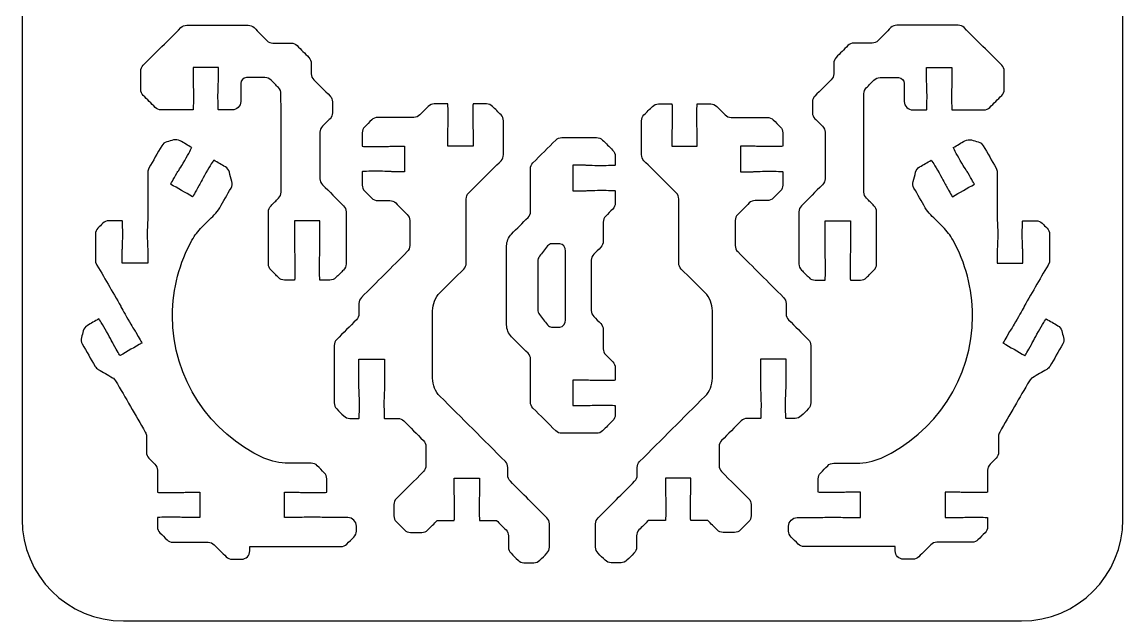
# Model space of a CAD drawing. Extents: x 0 to 400, y 230 to 450.
# Drawn here: x 270 to 400, y 230 to 300.8 of the extents above; entities that cross this region are included whole.
import ezdxf

# ---------------------------------------------------------------- set-up
doc = ezdxf.new("R2010")
doc.units = 0
doc.header["$MEASUREMENT"] = 0
doc.layers.add('DEFAULT', color=18, linetype='CONTINUOUS')

msp = doc.modelspace()

# ---------------------------------------------------------------- linework, layer by layer
at = {"layer": 'DEFAULT', "color": 1}
for points, knots in [([(388, 230), (352.67, 230), (317.33, 230), (282, 230), (275.37, 230), (270, 235.37), (270, 242), (270, 307.33), (270, 372.67), (270, 438), (270, 444.63), (275.37, 450), (282, 450), (317.33, 450), (352.67, 450), (388, 450), (394.63, 450), (400, 444.63), (400, 438), (400, 372.67), (400, 307.33), (400, 242), (400, 235.37), (394.63, 230), (388, 230)], [0, 0, 0, 0, 300.472, 300.472, 300.472, 301.472, 301.472, 301.472, 857.062, 857.062, 857.062, 858.062, 858.062, 858.062, 1158.534, 1158.534, 1158.534, 1159.534, 1159.534, 1159.534, 1715.124, 1715.124, 1715.124, 1716.124, 1716.124, 1716.124, 1716.124]), ([(295.82, 291.4), (295.82, 292.11), (295.82, 292.81), (295.82, 293.52), (295.82, 293.9), (296.14, 294.22), (296.52, 294.22), (297.25, 294.22), (297.97, 294.22), (298.69, 294.22), (298.96, 294.22), (299.21, 294.11), (299.4, 293.93), (299.7, 293.63), (299.99, 293.33), (300.29, 293.03), (300.48, 292.84), (300.58, 292.58), (300.58, 292.32), (300.58, 288.44), (300.59, 284.55), (300.59, 280.67), (300.59, 280.41), (300.48, 280.15), (300.29, 279.96), (299.99, 279.67), (299.7, 279.37), (299.4, 279.07), (299.21, 278.87), (299.1, 278.62), (299.1, 278.36), (299.1, 276.3), (299.1, 274.24), (299.1, 272.19), (299.1, 271.92), (299.21, 271.67), (299.4, 271.48), (299.7, 271.18), (299.99, 270.88), (300.29, 270.58), (300.48, 270.39), (300.73, 270.29), (301, 270.29), (301.39, 270.29), (301.79, 270.29), (302.18, 270.29), (302.21, 270.29), (302.23, 271.07), (302.23, 272.04), (302.23, 273.01), (302.18, 273.58), (302.18, 273.79), (302.18, 274.96), (302.18, 276.12), (302.18, 277.29), (303.18, 277.29), (304.18, 277.29), (305.18, 277.29), (305.18, 276.12), (305.18, 274.96), (305.18, 273.79), (305.18, 273.58), (305.13, 273.01), (305.13, 272.04), (305.13, 271.07), (305.15, 270.29), (305.18, 270.29), (305.58, 270.29), (305.97, 270.29), (306.36, 270.29), (306.63, 270.29), (306.88, 270.39), (307.07, 270.58), (307.37, 270.88), (307.67, 271.18), (307.97, 271.48), (308.15, 271.67), (308.26, 271.92), (308.26, 272.19), (308.26, 274.25), (308.26, 276.3), (308.26, 278.36), (308.26, 278.62), (308.15, 278.88), (307.97, 279.07), (307.14, 279.9), (306.3, 280.73), (305.47, 281.56), (305.29, 281.75), (305.18, 282), (305.18, 282.27), (305.18, 284.1), (305.18, 285.93), (305.18, 287.76), (305.18, 288.02), (305.29, 288.28), (305.47, 288.47), (305.77, 288.77), (306.07, 289.06), (306.37, 289.36), (306.56, 289.55), (306.66, 289.8), (306.66, 290.07), (306.66, 290.5), (306.66, 290.92), (306.66, 291.34), (306.66, 291.6), (306.56, 291.85), (306.37, 292.04), (305.73, 292.68), (305.09, 293.32), (304.45, 293.96), (304.27, 294.14), (304.16, 294.4), (304.16, 294.67), (304.16, 295.08), (304.16, 295.49), (304.16, 295.9), (304.16, 296.16), (304.05, 296.42), (303.87, 296.6), (303.41, 297.07), (302.94, 297.53), (302.48, 298), (302.29, 298.18), (302.04, 298.29), (301.77, 298.29), (301.06, 298.29), (300.35, 298.29), (299.63, 298.29), (299.37, 298.29), (299.12, 298.39), (298.93, 298.58), (298.42, 299.09), (297.91, 299.61), (297.4, 300.12), (297.21, 300.31), (296.96, 300.41), (296.69, 300.41), (294.28, 300.41), (291.86, 300.41), (289.45, 300.41), (289.18, 300.41), (288.93, 300.3), (288.74, 300.12), (287.27, 298.64), (285.79, 297.17), (284.31, 295.69), (284.13, 295.5), (284.03, 295.25), (284.03, 294.99), (284.03, 294.27), (284.03, 293.54), (284.03, 292.81), (284.03, 292.55), (284.13, 292.29), (284.32, 292.1), (284.79, 291.64), (285.26, 291.17), (285.73, 290.7), (285.92, 290.51), (286.17, 290.4), (286.44, 290.4), (287.69, 290.4), (288.94, 290.4), (290.19, 290.4), (290.22, 290.4), (290.24, 291.19), (290.24, 292.15), (290.24, 293.12), (290.19, 293.69), (290.19, 293.9), (290.19, 294.4), (290.19, 294.9), (290.19, 295.4), (291.19, 295.4), (292.19, 295.4), (293.19, 295.4), (293.19, 294.9), (293.19, 294.4), (293.19, 293.9), (293.19, 293.69), (293.14, 293.12), (293.14, 292.15), (293.14, 291.19), (293.16, 290.4), (293.19, 290.4), (293.73, 290.4), (294.28, 290.4), (294.82, 290.4), (295.37, 290.4), (295.82, 290.85), (295.82, 291.4)], [1, 1, 1, 1, 6.991, 6.991, 6.991, 7.991, 7.991, 7.991, 14.144, 14.144, 14.144, 15.144, 15.144, 15.144, 18.729038, 18.729038, 18.729038, 19.729038, 19.729038, 19.729038, 52.74804, 52.74804, 52.74804, 53.74804, 53.74804, 53.74804, 57.340142, 57.340142, 57.340142, 58.340142, 58.340142, 58.340142, 75.820142, 75.820142, 75.820142, 76.820142, 76.820142, 76.820142, 80.426415, 80.426415, 80.426415, 81.426415, 81.426415, 81.426415, 84.776415, 84.776415, 84.776415, 85.776415, 85.776415, 85.776415, 86.776415, 86.776415, 86.776415, 96.696415, 96.696415, 96.696415, 105.206415, 105.206415, 105.206415, 115.126415, 115.126415, 115.126415, 116.126415, 116.126415, 116.126415, 117.126415, 117.126415, 117.126415, 120.476415, 120.476415, 120.476415, 121.476415, 121.476415, 121.476415, 125.082687, 125.082687, 125.082687, 126.082687, 126.082687, 126.082687, 143.572687, 143.572687, 143.572687, 144.572687, 144.572687, 144.572687, 154.564108, 154.564108, 154.564108, 155.564108, 155.564108, 155.564108, 171.128108, 171.128108, 171.128108, 172.128108, 172.128108, 172.128108, 175.713147, 175.713147, 175.713147, 176.713147, 176.713147, 176.713147, 180.303147, 180.303147, 180.303147, 181.303147, 181.303147, 181.303147, 188.995761, 188.995761, 188.995761, 189.995761, 189.995761, 189.995761, 193.485761, 193.485761, 193.485761, 194.485761, 194.485761, 194.485761, 200.057781, 200.057781, 200.057781, 201.057781, 201.057781, 201.057781, 207.107781, 207.107781, 207.107781, 208.107781, 208.107781, 208.107781, 214.259626, 214.259626, 214.259626, 215.259626, 215.259626, 215.259626, 235.784626, 235.784626, 235.784626, 236.784626, 236.784626, 236.784626, 254.540785, 254.540785, 254.540785, 255.540785, 255.540785, 255.540785, 261.710785, 261.710785, 261.710785, 262.710785, 262.710785, 262.710785, 268.360573, 268.360573, 268.360573, 269.360573, 269.360573, 269.360573, 279.990573, 279.990573, 279.990573, 280.990573, 280.990573, 280.990573, 281.990573, 281.990573, 281.990573, 286.240573, 286.240573, 286.240573, 294.750573, 294.750573, 294.750573, 299.000573, 299.000573, 299.000573, 300.000573, 300.000573, 300.000573, 301.000573, 301.000573, 301.000573, 305.625573, 305.625573, 305.625573, 306.625573, 306.625573, 306.625573, 306.625573]), ([(374.18, 291.4), (374.18, 292.11), (374.18, 292.81), (374.18, 293.52), (374.18, 293.9), (373.86, 294.22), (373.48, 294.22), (372.75, 294.22), (372.03, 294.22), (371.31, 294.22), (371.04, 294.22), (370.79, 294.11), (370.6, 293.93), (370.3, 293.63), (370.01, 293.33), (369.71, 293.03), (369.52, 292.84), (369.42, 292.58), (369.42, 292.32), (369.42, 288.44), (369.41, 284.55), (369.41, 280.67), (369.41, 280.41), (369.52, 280.15), (369.71, 279.96), (370.01, 279.67), (370.3, 279.37), (370.6, 279.07), (370.79, 278.87), (370.9, 278.62), (370.9, 278.36), (370.9, 276.3), (370.9, 274.24), (370.9, 272.19), (370.9, 271.92), (370.79, 271.67), (370.6, 271.48), (370.3, 271.18), (370.01, 270.88), (369.71, 270.58), (369.52, 270.39), (369.27, 270.29), (369, 270.29), (368.61, 270.29), (368.21, 270.29), (367.82, 270.29), (367.79, 270.29), (367.77, 271.07), (367.77, 272.04), (367.77, 273.01), (367.82, 273.58), (367.82, 273.79), (367.82, 274.96), (367.82, 276.12), (367.82, 277.29), (366.82, 277.29), (365.82, 277.29), (364.82, 277.29), (364.82, 276.12), (364.82, 274.96), (364.82, 273.79), (364.82, 273.58), (364.87, 273.01), (364.87, 272.04), (364.87, 271.07), (364.85, 270.29), (364.82, 270.29), (364.42, 270.29), (364.03, 270.29), (363.64, 270.29), (363.37, 270.29), (363.12, 270.39), (362.93, 270.58), (362.63, 270.88), (362.33, 271.18), (362.03, 271.48), (361.85, 271.67), (361.74, 271.92), (361.74, 272.19), (361.74, 274.25), (361.74, 276.3), (361.74, 278.36), (361.74, 278.62), (361.85, 278.88), (362.03, 279.07), (362.86, 279.9), (363.7, 280.73), (364.53, 281.56), (364.71, 281.75), (364.82, 282), (364.82, 282.27), (364.82, 284.1), (364.82, 285.93), (364.82, 287.76), (364.82, 288.02), (364.71, 288.28), (364.53, 288.47), (364.23, 288.77), (363.93, 289.06), (363.63, 289.36), (363.44, 289.55), (363.34, 289.8), (363.34, 290.07), (363.34, 290.5), (363.34, 290.92), (363.34, 291.34), (363.34, 291.6), (363.44, 291.85), (363.63, 292.04), (364.27, 292.68), (364.91, 293.32), (365.55, 293.96), (365.73, 294.14), (365.84, 294.4), (365.84, 294.67), (365.84, 295.08), (365.84, 295.49), (365.84, 295.9), (365.84, 296.16), (365.95, 296.42), (366.13, 296.6), (366.59, 297.07), (367.06, 297.53), (367.52, 298), (367.71, 298.18), (367.96, 298.29), (368.23, 298.29), (368.94, 298.29), (369.65, 298.29), (370.37, 298.29), (370.63, 298.29), (370.88, 298.39), (371.07, 298.58), (371.58, 299.09), (372.09, 299.61), (372.6, 300.12), (372.79, 300.31), (373.04, 300.41), (373.31, 300.41), (375.72, 300.41), (378.14, 300.41), (380.55, 300.41), (380.82, 300.41), (381.07, 300.3), (381.26, 300.12), (382.73, 298.64), (384.21, 297.17), (385.69, 295.69), (385.87, 295.5), (385.97, 295.25), (385.97, 294.99), (385.97, 294.27), (385.97, 293.54), (385.97, 292.81), (385.97, 292.55), (385.87, 292.29), (385.68, 292.1), (385.21, 291.64), (384.74, 291.17), (384.27, 290.7), (384.08, 290.51), (383.83, 290.4), (383.56, 290.4), (382.31, 290.4), (381.06, 290.4), (379.81, 290.4), (379.78, 290.4), (379.76, 291.19), (379.76, 292.15), (379.76, 293.12), (379.81, 293.69), (379.81, 293.9), (379.81, 294.4), (379.81, 294.9), (379.81, 295.4), (378.81, 295.4), (377.81, 295.4), (376.81, 295.4), (376.81, 294.9), (376.81, 294.4), (376.81, 293.9), (376.81, 293.69), (376.86, 293.12), (376.86, 292.15), (376.86, 291.19), (376.84, 290.4), (376.81, 290.4), (376.27, 290.4), (375.72, 290.4), (375.18, 290.4), (374.63, 290.4), (374.18, 290.85), (374.18, 291.4)], [1, 1, 1, 1, 6.991, 6.991, 6.991, 7.991, 7.991, 7.991, 14.144, 14.144, 14.144, 15.144, 15.144, 15.144, 18.729038, 18.729038, 18.729038, 19.729038, 19.729038, 19.729038, 52.74804, 52.74804, 52.74804, 53.74804, 53.74804, 53.74804, 57.340142, 57.340142, 57.340142, 58.340142, 58.340142, 58.340142, 75.820142, 75.820142, 75.820142, 76.820142, 76.820142, 76.820142, 80.426415, 80.426415, 80.426415, 81.426415, 81.426415, 81.426415, 84.776415, 84.776415, 84.776415, 85.776415, 85.776415, 85.776415, 86.776415, 86.776415, 86.776415, 96.696415, 96.696415, 96.696415, 105.206415, 105.206415, 105.206415, 115.126415, 115.126415, 115.126415, 116.126415, 116.126415, 116.126415, 117.126415, 117.126415, 117.126415, 120.476415, 120.476415, 120.476415, 121.476415, 121.476415, 121.476415, 125.082687, 125.082687, 125.082687, 126.082687, 126.082687, 126.082687, 143.572687, 143.572687, 143.572687, 144.572687, 144.572687, 144.572687, 154.564108, 154.564108, 154.564108, 155.564108, 155.564108, 155.564108, 171.128108, 171.128108, 171.128108, 172.128108, 172.128108, 172.128108, 175.713147, 175.713147, 175.713147, 176.713147, 176.713147, 176.713147, 180.303147, 180.303147, 180.303147, 181.303147, 181.303147, 181.303147, 188.995761, 188.995761, 188.995761, 189.995761, 189.995761, 189.995761, 193.485761, 193.485761, 193.485761, 194.485761, 194.485761, 194.485761, 200.057781, 200.057781, 200.057781, 201.057781, 201.057781, 201.057781, 207.107781, 207.107781, 207.107781, 208.107781, 208.107781, 208.107781, 214.259626, 214.259626, 214.259626, 215.259626, 215.259626, 215.259626, 235.784626, 235.784626, 235.784626, 236.784626, 236.784626, 236.784626, 254.540785, 254.540785, 254.540785, 255.540785, 255.540785, 255.540785, 261.710785, 261.710785, 261.710785, 262.710785, 262.710785, 262.710785, 268.360573, 268.360573, 268.360573, 269.360573, 269.360573, 269.360573, 279.990573, 279.990573, 279.990573, 280.990573, 280.990573, 280.990573, 281.990573, 281.990573, 281.990573, 286.240573, 286.240573, 286.240573, 294.750573, 294.750573, 294.750573, 299.000573, 299.000573, 299.000573, 300.000573, 300.000573, 300.000573, 301.000573, 301.000573, 301.000573, 305.625573, 305.625573, 305.625573, 306.625573, 306.625573, 306.625573, 306.625573]), ([(332.27, 241.48), (332.27, 240.56), (332.27, 239.63), (332.27, 238.71), (332.27, 238.45), (332.17, 238.19), (331.98, 238), (331.7, 237.73), (331.43, 237.45), (331.15, 237.18), (330.96, 236.99), (330.71, 236.88), (330.44, 236.88), (330.05, 236.88), (329.66, 236.88), (329.27, 236.88), (329.01, 236.88), (328.75, 236.99), (328.57, 237.18), (328.29, 237.45), (328.01, 237.73), (327.74, 238), (327.55, 238.19), (327.44, 238.45), (327.44, 238.71), (327.44, 239.16), (327.44, 239.61), (327.44, 240.05), (327.44, 240.32), (327.34, 240.57), (327.15, 240.76), (326.78, 241.13), (326.41, 241.51), (326.03, 241.88), (325.37, 241.88), (324.7, 241.88), (324.03, 241.88), (324, 241.88), (323.98, 242.67), (323.98, 243.63), (323.98, 244.6), (324.03, 245.17), (324.03, 245.38), (324.03, 245.88), (324.03, 246.38), (324.03, 246.88), (323.03, 246.88), (322.03, 246.88), (321.03, 246.88), (321.03, 246.38), (321.03, 245.88), (321.03, 245.38), (321.03, 245.17), (321.08, 244.6), (321.08, 243.63), (321.08, 242.67), (321.06, 241.88), (321.03, 241.88), (320.36, 241.88), (319.7, 241.88), (319.03, 241.88), (318.66, 241.51), (318.28, 241.13), (317.91, 240.76), (317.72, 240.57), (317.47, 240.47), (317.2, 240.47), (316.75, 240.47), (316.31, 240.47), (315.86, 240.47), (315.59, 240.47), (315.34, 240.57), (315.15, 240.76), (314.84, 241.08), (314.52, 241.39), (314.2, 241.71), (314.02, 241.9), (313.91, 242.15), (313.91, 242.42), (313.91, 242.86), (313.91, 243.31), (313.91, 243.76), (313.91, 244.02), (314.02, 244.28), (314.2, 244.46), (315.27, 245.53), (316.34, 246.59), (317.4, 247.66), (317.59, 247.85), (317.7, 248.1), (317.7, 248.37), (317.7, 249.12), (317.7, 249.87), (317.7, 250.62), (317.7, 250.88), (317.59, 251.14), (317.4, 251.33), (316.63, 252.1), (315.85, 252.88), (315.08, 253.65), (314.89, 253.84), (314.64, 253.94), (314.37, 253.94), (313.84, 253.94), (313.32, 253.94), (312.79, 253.94), (312.76, 253.94), (312.74, 254.73), (312.74, 255.69), (312.74, 256.66), (312.79, 257.23), (312.79, 257.44), (312.79, 258.61), (312.79, 259.78), (312.79, 260.94), (311.79, 260.94), (310.79, 260.94), (309.79, 260.94), (309.79, 259.78), (309.79, 258.61), (309.79, 257.44), (309.79, 257.23), (309.84, 256.66), (309.84, 255.69), (309.84, 254.73), (309.82, 253.94), (309.79, 253.94), (309.42, 253.94), (309.06, 253.94), (308.7, 253.94), (308.43, 253.94), (308.18, 254.05), (307.99, 254.24), (307.71, 254.51), (307.44, 254.79), (307.16, 255.06), (306.97, 255.25), (306.87, 255.51), (306.87, 255.77), (306.87, 258.03), (306.87, 260.3), (306.87, 262.56), (306.87, 262.83), (306.97, 263.08), (307.16, 263.27), (307.94, 264.04), (308.71, 264.82), (309.49, 265.6), (309.68, 265.78), (309.78, 266.04), (309.78, 266.3), (309.78, 266.71), (309.79, 267.12), (309.79, 267.53), (309.79, 267.79), (309.89, 268.05), (310.08, 268.23), (311.88, 270.04), (313.69, 271.84), (315.49, 273.65), (315.68, 273.84), (315.78, 274.09), (315.78, 274.36), (315.78, 275.35), (315.78, 276.33), (315.78, 277.32), (315.78, 277.59), (315.68, 277.84), (315.49, 278.03), (315.04, 278.49), (314.58, 278.94), (314.13, 279.4), (313.94, 279.58), (313.68, 279.69), (313.42, 279.69), (312.95, 279.69), (312.47, 279.69), (312, 279.69), (311.73, 279.69), (311.48, 279.79), (311.29, 279.98), (311.01, 280.26), (310.74, 280.53), (310.46, 280.81), (310.27, 281), (310.17, 281.25), (310.17, 281.52), (310.17, 282.05), (310.17, 282.57), (310.17, 283.1), (310.17, 283.13), (310.95, 283.15), (311.92, 283.15), (312.88, 283.15), (313.46, 283.1), (313.67, 283.1), (314.17, 283.1), (314.67, 283.1), (315.17, 283.1), (315.17, 284.1), (315.17, 285.1), (315.17, 286.11), (314.67, 286.11), (314.17, 286.11), (313.67, 286.11), (313.46, 286.11), (312.88, 286.06), (311.92, 286.06), (310.95, 286.06), (310.17, 286.08), (310.17, 286.11), (310.17, 286.63), (310.17, 287.16), (310.17, 287.69), (310.17, 287.96), (310.27, 288.21), (310.46, 288.4), (310.74, 288.67), (311.01, 288.95), (311.29, 289.22), (311.48, 289.41), (311.73, 289.52), (312, 289.52), (313.42, 289.52), (314.84, 289.52), (316.26, 289.52), (316.53, 289.52), (316.78, 289.62), (316.97, 289.81), (317.3, 290.14), (317.64, 290.48), (317.97, 290.81), (318.16, 291), (318.41, 291.1), (318.68, 291.1), (319.21, 291.1), (319.74, 291.1), (320.27, 291.1), (320.3, 291.1), (320.32, 290.32), (320.32, 289.35), (320.32, 288.39), (320.27, 287.82), (320.27, 287.6), (320.27, 287.11), (320.27, 286.61), (320.27, 286.11), (321.27, 286.11), (322.27, 286.11), (323.27, 286.11), (323.27, 286.61), (323.27, 287.11), (323.27, 287.6), (323.27, 287.82), (323.22, 288.39), (323.22, 289.35), (323.22, 290.32), (323.24, 291.1), (323.27, 291.1), (323.8, 291.1), (324.33, 291.1), (324.85, 291.1), (325.12, 291.1), (325.37, 291), (325.56, 290.81), (325.89, 290.48), (326.23, 290.14), (326.56, 289.81), (326.75, 289.62), (326.85, 289.37), (326.85, 289.1), (326.85, 287.77), (326.85, 286.44), (326.85, 285.11), (326.85, 284.84), (326.75, 284.59), (326.56, 284.4), (325.29, 283.13), (324.02, 281.85), (322.74, 280.58), (322.56, 280.39), (322.45, 280.14), (322.45, 279.87), (322.45, 277.35), (322.45, 274.82), (322.45, 272.3), (322.45, 272.03), (322.35, 271.78), (322.16, 271.59), (321.22, 270.66), (320.29, 269.72), (319.35, 268.79), (318.79, 268.23), (318.48, 267.46), (318.48, 266.67), (318.48, 264), (318.48, 261.34), (318.48, 258.68), (318.48, 257.89), (318.79, 257.12), (319.35, 256.56), (321.93, 253.99), (324.5, 251.42), (327.07, 248.85), (327.26, 248.66), (327.36, 248.4), (327.36, 248.14), (327.36, 247.83), (327.36, 247.52), (327.36, 247.22), (327.36, 246.95), (327.47, 246.7), (327.66, 246.51), (329.1, 245.07), (330.54, 243.63), (331.98, 242.18), (332.17, 242), (332.27, 241.74), (332.27, 241.48)], [1, 1, 1, 1, 8.842, 8.842, 8.842, 9.842, 9.842, 9.842, 13.165402, 13.165402, 13.165402, 14.165402, 14.165402, 14.165402, 17.487402, 17.487402, 17.487402, 18.487402, 18.487402, 18.487402, 21.810804, 21.810804, 21.810804, 22.810804, 22.810804, 22.810804, 26.614804, 26.614804, 26.614804, 27.614804, 27.614804, 27.614804, 32.11635, 32.11635, 32.11635, 37.78635, 37.78635, 37.78635, 38.78635, 38.78635, 38.78635, 39.78635, 39.78635, 39.78635, 44.03635, 44.03635, 44.03635, 52.54635, 52.54635, 52.54635, 56.79635, 56.79635, 56.79635, 57.79635, 57.79635, 57.79635, 58.79635, 58.79635, 58.79635, 64.47635, 64.47635, 64.47635, 68.973549, 68.973549, 68.973549, 69.973549, 69.973549, 69.973549, 73.775549, 73.775549, 73.775549, 74.775549, 74.775549, 74.775549, 78.579783, 78.579783, 78.579783, 79.579783, 79.579783, 79.579783, 83.380783, 83.380783, 83.380783, 84.380783, 84.380783, 84.380783, 97.198509, 97.198509, 97.198509, 98.198509, 98.198509, 98.198509, 104.579509, 104.579509, 104.579509, 105.579509, 105.579509, 105.579509, 114.89847, 114.89847, 114.89847, 115.89847, 115.89847, 115.89847, 120.38447, 120.38447, 120.38447, 121.38447, 121.38447, 121.38447, 122.38447, 122.38447, 122.38447, 132.30447, 132.30447, 132.30447, 140.81447, 140.81447, 140.81447, 150.73447, 150.73447, 150.73447, 151.73447, 151.73447, 151.73447, 152.73447, 152.73447, 152.73447, 155.82047, 155.82047, 155.82047, 156.82047, 156.82047, 156.82047, 160.143872, 160.143872, 160.143872, 161.143872, 161.143872, 161.143872, 180.385872, 180.385872, 180.385872, 181.385872, 181.385872, 181.385872, 190.722509, 190.722509, 190.722509, 191.722509, 191.722509, 191.722509, 195.200515, 195.200515, 195.200515, 196.200515, 196.200515, 196.200515, 217.904451, 217.904451, 217.904451, 218.904451, 218.904451, 218.904451, 227.316451, 227.316451, 227.316451, 228.316451, 228.316451, 228.316451, 233.789458, 233.789458, 233.789458, 234.789458, 234.789458, 234.789458, 238.821458, 238.821458, 238.821458, 239.821458, 239.821458, 239.821458, 243.144153, 243.144153, 243.144153, 244.144153, 244.144153, 244.144153, 248.640153, 248.640153, 248.640153, 249.640153, 249.640153, 249.640153, 250.640153, 250.640153, 250.640153, 254.890153, 254.890153, 254.890153, 263.400153, 263.400153, 263.400153, 267.650153, 267.650153, 267.650153, 268.650153, 268.650153, 268.650153, 269.650153, 269.650153, 269.650153, 274.144153, 274.144153, 274.144153, 275.144153, 275.144153, 275.144153, 278.459072, 278.459072, 278.459072, 279.459072, 279.459072, 279.459072, 291.553072, 291.553072, 291.553072, 292.553072, 292.553072, 292.553072, 296.569439, 296.569439, 296.569439, 297.569439, 297.569439, 297.569439, 302.075439, 302.075439, 302.075439, 303.075439, 303.075439, 303.075439, 304.075439, 304.075439, 304.075439, 308.325439, 308.325439, 308.325439, 316.835439, 316.835439, 316.835439, 321.085439, 321.085439, 321.085439, 322.085439, 322.085439, 322.085439, 323.085439, 323.085439, 323.085439, 327.571439, 327.571439, 327.571439, 328.571439, 328.571439, 328.571439, 332.587805, 332.587805, 332.587805, 333.587805, 333.587805, 333.587805, 344.919805, 344.919805, 344.919805, 345.919805, 345.919805, 345.919805, 361.221596, 361.221596, 361.221596, 362.221596, 362.221596, 362.221596, 383.693596, 383.693596, 383.693596, 384.693596, 384.693596, 384.693596, 395.935179, 395.935179, 395.935179, 396.935179, 396.935179, 396.935179, 419.571179, 419.571179, 419.571179, 420.571179, 420.571179, 420.571179, 451.498616, 451.498616, 451.498616, 452.498616, 452.498616, 452.498616, 455.110616, 455.110616, 455.110616, 456.110616, 456.110616, 456.110616, 473.448874, 473.448874, 473.448874, 474.448874, 474.448874, 474.448874, 474.448874]), ([(337.73, 241.48), (337.73, 240.56), (337.73, 239.63), (337.73, 238.71), (337.73, 238.45), (337.83, 238.19), (338.02, 238), (338.3, 237.73), (338.57, 237.45), (338.85, 237.18), (339.04, 236.99), (339.29, 236.88), (339.56, 236.88), (339.95, 236.88), (340.34, 236.88), (340.73, 236.88), (340.99, 236.88), (341.25, 236.99), (341.43, 237.18), (341.71, 237.45), (341.99, 237.73), (342.26, 238), (342.45, 238.19), (342.56, 238.45), (342.56, 238.71), (342.56, 239.16), (342.56, 239.61), (342.56, 240.05), (342.56, 240.32), (342.66, 240.57), (342.85, 240.76), (343.22, 241.13), (343.59, 241.51), (343.97, 241.88), (344.63, 241.88), (345.3, 241.88), (345.97, 241.88), (346, 241.88), (346.02, 242.67), (346.02, 243.63), (346.02, 244.6), (345.97, 245.17), (345.97, 245.38), (345.97, 245.88), (345.97, 246.38), (345.97, 246.88), (346.97, 246.88), (347.97, 246.88), (348.97, 246.88), (348.97, 246.38), (348.97, 245.88), (348.97, 245.38), (348.97, 245.17), (348.92, 244.6), (348.92, 243.63), (348.92, 242.67), (348.94, 241.88), (348.97, 241.88), (349.64, 241.88), (350.3, 241.88), (350.97, 241.88), (351.34, 241.51), (351.72, 241.13), (352.09, 240.76), (352.28, 240.57), (352.53, 240.47), (352.8, 240.47), (353.25, 240.47), (353.69, 240.47), (354.14, 240.47), (354.41, 240.47), (354.66, 240.57), (354.85, 240.76), (355.16, 241.08), (355.48, 241.39), (355.8, 241.71), (355.98, 241.9), (356.09, 242.15), (356.09, 242.42), (356.09, 242.86), (356.09, 243.31), (356.09, 243.76), (356.09, 244.02), (355.98, 244.28), (355.8, 244.46), (354.73, 245.53), (353.66, 246.59), (352.6, 247.66), (352.41, 247.85), (352.3, 248.1), (352.3, 248.37), (352.3, 249.12), (352.3, 249.87), (352.3, 250.62), (352.3, 250.88), (352.41, 251.14), (352.6, 251.33), (353.37, 252.1), (354.15, 252.88), (354.92, 253.65), (355.11, 253.84), (355.36, 253.94), (355.63, 253.94), (356.16, 253.94), (356.68, 253.94), (357.21, 253.94), (357.24, 253.94), (357.26, 254.73), (357.26, 255.69), (357.26, 256.66), (357.21, 257.23), (357.21, 257.44), (357.21, 258.61), (357.21, 259.78), (357.21, 260.94), (358.21, 260.94), (359.21, 260.94), (360.21, 260.94), (360.21, 259.78), (360.21, 258.61), (360.21, 257.44), (360.21, 257.23), (360.16, 256.66), (360.16, 255.69), (360.16, 254.73), (360.18, 253.94), (360.21, 253.94), (360.58, 253.94), (360.94, 253.94), (361.3, 253.94), (361.57, 253.94), (361.82, 254.05), (362.01, 254.24), (362.29, 254.51), (362.56, 254.79), (362.84, 255.06), (363.03, 255.25), (363.13, 255.51), (363.13, 255.77), (363.13, 258.03), (363.13, 260.3), (363.13, 262.56), (363.13, 262.83), (363.03, 263.08), (362.84, 263.27), (362.06, 264.04), (361.29, 264.82), (360.51, 265.6), (360.32, 265.78), (360.22, 266.04), (360.22, 266.3), (360.22, 266.71), (360.21, 267.12), (360.21, 267.53), (360.21, 267.79), (360.11, 268.05), (359.92, 268.23), (358.12, 270.04), (356.31, 271.84), (354.51, 273.65), (354.32, 273.84), (354.22, 274.09), (354.22, 274.36), (354.22, 275.35), (354.22, 276.33), (354.22, 277.32), (354.22, 277.59), (354.32, 277.84), (354.51, 278.03), (354.96, 278.49), (355.42, 278.94), (355.87, 279.4), (356.06, 279.58), (356.32, 279.69), (356.58, 279.69), (357.06, 279.69), (357.53, 279.69), (358, 279.69), (358.27, 279.69), (358.52, 279.79), (358.71, 279.98), (358.99, 280.26), (359.26, 280.53), (359.54, 280.81), (359.73, 281), (359.83, 281.25), (359.83, 281.52), (359.83, 282.05), (359.83, 282.57), (359.83, 283.1), (359.83, 283.13), (359.05, 283.15), (358.08, 283.15), (357.12, 283.15), (356.54, 283.1), (356.33, 283.1), (355.83, 283.1), (355.33, 283.1), (354.83, 283.1), (354.83, 284.1), (354.83, 285.1), (354.83, 286.11), (355.33, 286.11), (355.83, 286.11), (356.33, 286.11), (356.54, 286.11), (357.12, 286.06), (358.08, 286.06), (359.05, 286.06), (359.83, 286.08), (359.83, 286.11), (359.83, 286.63), (359.83, 287.16), (359.83, 287.69), (359.83, 287.96), (359.73, 288.21), (359.54, 288.4), (359.26, 288.67), (358.99, 288.95), (358.71, 289.22), (358.52, 289.41), (358.27, 289.52), (358, 289.52), (356.58, 289.52), (355.16, 289.52), (353.74, 289.52), (353.47, 289.52), (353.22, 289.62), (353.03, 289.81), (352.7, 290.14), (352.36, 290.48), (352.03, 290.81), (351.84, 291), (351.59, 291.1), (351.32, 291.1), (350.79, 291.1), (350.26, 291.1), (349.73, 291.1), (349.7, 291.1), (349.68, 290.32), (349.68, 289.35), (349.68, 288.39), (349.73, 287.82), (349.73, 287.6), (349.73, 287.11), (349.73, 286.61), (349.73, 286.11), (348.73, 286.11), (347.73, 286.11), (346.73, 286.11), (346.73, 286.61), (346.73, 287.11), (346.73, 287.6), (346.73, 287.82), (346.78, 288.39), (346.78, 289.35), (346.78, 290.32), (346.76, 291.1), (346.73, 291.1), (346.2, 291.1), (345.67, 291.1), (345.15, 291.1), (344.88, 291.1), (344.63, 291), (344.44, 290.81), (344.11, 290.48), (343.77, 290.14), (343.44, 289.81), (343.25, 289.62), (343.15, 289.37), (343.15, 289.1), (343.15, 287.77), (343.15, 286.44), (343.15, 285.11), (343.15, 284.84), (343.25, 284.59), (343.44, 284.4), (344.71, 283.13), (345.98, 281.85), (347.26, 280.58), (347.44, 280.39), (347.55, 280.14), (347.55, 279.87), (347.55, 277.35), (347.55, 274.82), (347.55, 272.3), (347.55, 272.03), (347.65, 271.78), (347.84, 271.59), (348.78, 270.66), (349.71, 269.72), (350.65, 268.79), (351.21, 268.23), (351.52, 267.46), (351.52, 266.67), (351.52, 264), (351.52, 261.34), (351.52, 258.68), (351.52, 257.89), (351.21, 257.12), (350.65, 256.56), (348.07, 253.99), (345.5, 251.42), (342.93, 248.85), (342.74, 248.66), (342.64, 248.4), (342.64, 248.14), (342.64, 247.83), (342.64, 247.52), (342.64, 247.22), (342.64, 246.95), (342.53, 246.7), (342.34, 246.51), (340.9, 245.07), (339.46, 243.63), (338.02, 242.18), (337.83, 242), (337.73, 241.74), (337.73, 241.48)], [1, 1, 1, 1, 8.842, 8.842, 8.842, 9.842, 9.842, 9.842, 13.165402, 13.165402, 13.165402, 14.165402, 14.165402, 14.165402, 17.487402, 17.487402, 17.487402, 18.487402, 18.487402, 18.487402, 21.810804, 21.810804, 21.810804, 22.810804, 22.810804, 22.810804, 26.614804, 26.614804, 26.614804, 27.614804, 27.614804, 27.614804, 32.11635, 32.11635, 32.11635, 37.78635, 37.78635, 37.78635, 38.78635, 38.78635, 38.78635, 39.78635, 39.78635, 39.78635, 44.03635, 44.03635, 44.03635, 52.54635, 52.54635, 52.54635, 56.79635, 56.79635, 56.79635, 57.79635, 57.79635, 57.79635, 58.79635, 58.79635, 58.79635, 64.47635, 64.47635, 64.47635, 68.973549, 68.973549, 68.973549, 69.973549, 69.973549, 69.973549, 73.775549, 73.775549, 73.775549, 74.775549, 74.775549, 74.775549, 78.579783, 78.579783, 78.579783, 79.579783, 79.579783, 79.579783, 83.380783, 83.380783, 83.380783, 84.380783, 84.380783, 84.380783, 97.198509, 97.198509, 97.198509, 98.198509, 98.198509, 98.198509, 104.579509, 104.579509, 104.579509, 105.579509, 105.579509, 105.579509, 114.89847, 114.89847, 114.89847, 115.89847, 115.89847, 115.89847, 120.38447, 120.38447, 120.38447, 121.38447, 121.38447, 121.38447, 122.38447, 122.38447, 122.38447, 132.30447, 132.30447, 132.30447, 140.81447, 140.81447, 140.81447, 150.73447, 150.73447, 150.73447, 151.73447, 151.73447, 151.73447, 152.73447, 152.73447, 152.73447, 155.82047, 155.82047, 155.82047, 156.82047, 156.82047, 156.82047, 160.143872, 160.143872, 160.143872, 161.143872, 161.143872, 161.143872, 180.385872, 180.385872, 180.385872, 181.385872, 181.385872, 181.385872, 190.722509, 190.722509, 190.722509, 191.722509, 191.722509, 191.722509, 195.200515, 195.200515, 195.200515, 196.200515, 196.200515, 196.200515, 217.905158, 217.905158, 217.905158, 218.905158, 218.905158, 218.905158, 227.317158, 227.317158, 227.317158, 228.317158, 228.317158, 228.317158, 233.790165, 233.790165, 233.790165, 234.790165, 234.790165, 234.790165, 238.822165, 238.822165, 238.822165, 239.822165, 239.822165, 239.822165, 243.14486, 243.14486, 243.14486, 244.14486, 244.14486, 244.14486, 248.64086, 248.64086, 248.64086, 249.64086, 249.64086, 249.64086, 250.64086, 250.64086, 250.64086, 254.89086, 254.89086, 254.89086, 263.40086, 263.40086, 263.40086, 267.65086, 267.65086, 267.65086, 268.65086, 268.65086, 268.65086, 269.65086, 269.65086, 269.65086, 274.14486, 274.14486, 274.14486, 275.14486, 275.14486, 275.14486, 278.459779, 278.459779, 278.459779, 279.459779, 279.459779, 279.459779, 291.553779, 291.553779, 291.553779, 292.553779, 292.553779, 292.553779, 296.570145, 296.570145, 296.570145, 297.570145, 297.570145, 297.570145, 302.076145, 302.076145, 302.076145, 303.076145, 303.076145, 303.076145, 304.076145, 304.076145, 304.076145, 308.326145, 308.326145, 308.326145, 316.836145, 316.836145, 316.836145, 321.086145, 321.086145, 321.086145, 322.086145, 322.086145, 322.086145, 323.086145, 323.086145, 323.086145, 327.572145, 327.572145, 327.572145, 328.572145, 328.572145, 328.572145, 332.588512, 332.588512, 332.588512, 333.588512, 333.588512, 333.588512, 344.920512, 344.920512, 344.920512, 345.920512, 345.920512, 345.920512, 361.222303, 361.222303, 361.222303, 362.222303, 362.222303, 362.222303, 383.694303, 383.694303, 383.694303, 384.694303, 384.694303, 384.694303, 395.935886, 395.935886, 395.935886, 396.935886, 396.935886, 396.935886, 419.571886, 419.571886, 419.571886, 420.571886, 420.571886, 420.571886, 451.499323, 451.499323, 451.499323, 452.499323, 452.499323, 452.499323, 455.111323, 455.111323, 455.111323, 456.111323, 456.111323, 456.111323, 473.449581, 473.449581, 473.449581, 474.449581, 474.449581, 474.449581, 474.449581]), ([(288.67, 286.75), (289.12, 286.48), (289.58, 286.22), (290.04, 285.95), (290.06, 285.94), (289.69, 285.25), (289.21, 284.41), (288.73, 283.57), (288.39, 283.1), (288.29, 282.92), (287.85, 282.16), (287.54, 281.63), (287.54, 281.63), (288.41, 281.13), (289.28, 280.63), (290.14, 280.13), (290.14, 280.13), (290.45, 280.66), (290.89, 281.42), (290.99, 281.61), (291.24, 282.12), (291.72, 282.96), (292.2, 283.79), (292.61, 284.45), (292.64, 284.45), (293.1, 284.19), (293.56, 283.92), (294.01, 283.66), (294.24, 283.53), (294.41, 283.31), (294.48, 283.06), (294.58, 282.68), (294.68, 282.3), (294.78, 281.92), (294.85, 281.67), (294.82, 281.39), (294.68, 281.16), (294.24, 280.39), (293.79, 279.61), (293.34, 278.83), (293.16, 278.53), (292.95, 278.25), (292.7, 278), (292.21, 277.52), (291.73, 277.03), (291.24, 276.54), (290.78, 276.08), (290.38, 275.57), (290.07, 275.01), (288.61, 272.36), (287.77, 269.31), (287.77, 266.07), (287.77, 258.62), (292.19, 252.19), (298.55, 249.26), (299.46, 248.85), (300.45, 248.64), (301.45, 248.64), (302.35, 248.64), (303.25, 248.64), (304.16, 248.64), (304.42, 248.64), (304.68, 248.54), (304.87, 248.35), (305.14, 248.07), (305.42, 247.79), (305.69, 247.51), (305.88, 247.33), (305.98, 247.07), (305.98, 246.81), (305.98, 246.28), (305.98, 245.75), (305.98, 245.22), (305.98, 245.2), (305.2, 245.17), (304.23, 245.17), (303.27, 245.17), (302.7, 245.22), (302.48, 245.22), (301.98, 245.22), (301.48, 245.22), (300.98, 245.22), (300.98, 244.22), (300.98, 243.22), (300.98, 242.22), (301.48, 242.22), (301.98, 242.22), (302.48, 242.22), (302.7, 242.22), (303.27, 242.27), (304.23, 242.27), (305.2, 242.27), (305.91, 242.22), (305.98, 242.22), (306.82, 242.22), (307.65, 242.22), (308.48, 242.22), (309.03, 242.22), (309.48, 241.77), (309.48, 241.22), (309.48, 241.02), (309.48, 240.82), (309.48, 240.62), (309.48, 240.36), (309.38, 240.11), (309.19, 239.92), (308.91, 239.64), (308.64, 239.37), (308.36, 239.09), (308.17, 238.9), (307.92, 238.8), (307.65, 238.8), (304.07, 238.8), (300.48, 238.8), (296.9, 238.8), (296.9, 238.63), (296.9, 238.46), (296.9, 238.3), (296.9, 237.75), (296.45, 237.3), (295.9, 237.3), (295.54, 237.3), (295.17, 237.3), (294.81, 237.3), (294.55, 237.3), (294.29, 237.4), (294.11, 237.59), (293.63, 238.06), (293.16, 238.53), (292.69, 239), (292.5, 239.19), (292.25, 239.3), (291.98, 239.3), (290.59, 239.3), (289.19, 239.3), (287.8, 239.3), (287.54, 239.3), (287.3, 239.41), (287.12, 239.59), (286.84, 239.87), (286.56, 240.15), (286.28, 240.43), (286.09, 240.62), (285.98, 240.87), (285.98, 241.13), (285.98, 241.5), (285.98, 241.86), (285.98, 242.22), (285.98, 242.25), (286.77, 242.27), (287.73, 242.27), (288.7, 242.27), (289.27, 242.22), (289.48, 242.22), (289.98, 242.22), (290.48, 242.22), (290.98, 242.22), (290.98, 243.22), (290.98, 244.22), (290.98, 245.22), (290.48, 245.22), (289.98, 245.22), (289.48, 245.22), (289.27, 245.22), (288.7, 245.17), (287.73, 245.17), (286.77, 245.17), (285.98, 245.2), (285.98, 245.22), (285.98, 246.08), (285.98, 246.95), (285.98, 247.81), (285.98, 248.07), (285.88, 248.33), (285.69, 248.52), (285.45, 248.75), (285.22, 248.99), (284.98, 249.23), (284.79, 249.42), (284.69, 249.67), (284.69, 249.94), (284.69, 250.57), (284.69, 251.2), (284.69, 251.83), (284.69, 252), (284.64, 252.17), (284.55, 252.33), (283.39, 254.35), (282.22, 256.37), (281.05, 258.39), (280.96, 258.54), (280.84, 258.67), (280.69, 258.75), (280.12, 259.08), (279.56, 259.4), (279, 259.73), (278.85, 259.81), (278.73, 259.94), (278.64, 260.09), (278.13, 260.97), (277.62, 261.85), (277.11, 262.74), (276.98, 262.96), (276.95, 263.24), (277.01, 263.49), (277.09, 263.76), (277.16, 264.03), (277.23, 264.29), (277.3, 264.55), (277.47, 264.77), (277.69, 264.9), (278.15, 265.17), (278.61, 265.43), (279.07, 265.69), (279.1, 265.69), (279.51, 265.03), (279.99, 264.2), (280.47, 263.36), (280.71, 262.84), (280.82, 262.66), (281.26, 261.9), (281.57, 261.36), (281.57, 261.36), (282.43, 261.86), (283.3, 262.36), (284.17, 262.86), (284.17, 262.86), (283.85, 263.41), (283.42, 264.16), (283.31, 264.34), (282.99, 264.82), (282.5, 265.66), (282.02, 266.49), (281.64, 267.18), (281.67, 267.19), (280.67, 268.93), (279.67, 270.66), (278.66, 272.39), (278.66, 273.5), (278.66, 274.6), (278.66, 275.71), (278.66, 275.97), (278.77, 276.23), (278.96, 276.42), (279.15, 276.61), (279.35, 276.8), (279.54, 277), (279.73, 277.19), (279.99, 277.29), (280.25, 277.29), (280.78, 277.29), (281.31, 277.29), (281.84, 277.29), (281.87, 277.29), (281.89, 276.51), (281.89, 275.54), (281.89, 274.57), (281.84, 274), (281.84, 273.79), (281.84, 273.29), (281.84, 272.79), (281.84, 272.29), (282.84, 272.29), (283.84, 272.29), (284.85, 272.29), (284.85, 272.79), (284.85, 273.29), (284.85, 273.79), (284.85, 274), (284.79, 274.57), (284.79, 275.54), (284.79, 276.51), (284.82, 277.29), (284.85, 277.29), (284.85, 279.2), (284.85, 281.12), (284.85, 283.03), (284.85, 283.2), (284.89, 283.37), (284.98, 283.52), (285.48, 284.41), (285.99, 285.29), (286.5, 286.17), (286.63, 286.4), (286.85, 286.56), (287.1, 286.63), (287.37, 286.7), (287.64, 286.78), (287.9, 286.85), (288.16, 286.92), (288.43, 286.88), (288.67, 286.75)], [0, 0, 0, 0, 4.507505, 4.507505, 4.507505, 5.507505, 5.507505, 5.507505, 6.507505, 6.507505, 6.507505, 7.507505, 7.507505, 7.507505, 16.015113, 16.015113, 16.015113, 17.015113, 17.015113, 17.015113, 18.015113, 18.015113, 18.015113, 19.015113, 19.015113, 19.015113, 23.517613, 23.517613, 23.517613, 24.517613, 24.517613, 24.517613, 27.846578, 27.846578, 27.846578, 28.846578, 28.846578, 28.846578, 36.467346, 36.467346, 36.467346, 37.467346, 37.467346, 37.467346, 43.336332, 43.336332, 43.336332, 44.336332, 44.336332, 44.336332, 45.336332, 45.336332, 45.336332, 46.336332, 46.336332, 46.336332, 47.336332, 47.336332, 47.336332, 55.016332, 55.016332, 55.016332, 56.016332, 56.016332, 56.016332, 59.34257, 59.34257, 59.34257, 60.34257, 60.34257, 60.34257, 64.84257, 64.84257, 64.84257, 65.84257, 65.84257, 65.84257, 66.84257, 66.84257, 66.84257, 71.09257, 71.09257, 71.09257, 79.60257, 79.60257, 79.60257, 83.85257, 83.85257, 83.85257, 84.85257, 84.85257, 84.85257, 85.85257, 85.85257, 85.85257, 92.93557, 92.93557, 92.93557, 93.93557, 93.93557, 93.93557, 95.62757, 95.62757, 95.62757, 96.62757, 96.62757, 96.62757, 99.950971, 99.950971, 99.950971, 100.950971, 100.950971, 100.950971, 131.428971, 131.428971, 131.428971, 132.838971, 132.838971, 132.838971, 133.838971, 133.838971, 133.838971, 136.912971, 136.912971, 136.912971, 137.912971, 137.912971, 137.912971, 143.592456, 143.592456, 143.592456, 144.592456, 144.592456, 144.592456, 156.440456, 156.440456, 156.440456, 157.440456, 157.440456, 157.440456, 160.813363, 160.813363, 160.813363, 161.813363, 161.813363, 161.813363, 164.883363, 164.883363, 164.883363, 165.883363, 165.883363, 165.883363, 166.883363, 166.883363, 166.883363, 171.133363, 171.133363, 171.133363, 179.643363, 179.643363, 179.643363, 183.893363, 183.893363, 183.893363, 184.893363, 184.893363, 184.893363, 185.893363, 185.893363, 185.893363, 193.233363, 193.233363, 193.233363, 194.233363, 194.233363, 194.233363, 197.083012, 197.083012, 197.083012, 198.083012, 198.083012, 198.083012, 203.443012, 203.443012, 203.443012, 204.443012, 204.443012, 204.443012, 224.289989, 224.289989, 224.289989, 225.289989, 225.289989, 225.289989, 230.805948, 230.805948, 230.805948, 231.805948, 231.805948, 231.805948, 240.457479, 240.457479, 240.457479, 241.457479, 241.457479, 241.457479, 243.808011, 243.808011, 243.808011, 244.808011, 244.808011, 244.808011, 249.296853, 249.296853, 249.296853, 250.296853, 250.296853, 250.296853, 251.296853, 251.296853, 251.296853, 252.296853, 252.296853, 252.296853, 260.804461, 260.804461, 260.804461, 261.804461, 261.804461, 261.804461, 262.804461, 262.804461, 262.804461, 263.804461, 263.804461, 263.804461, 280.831016, 280.831016, 280.831016, 290.231016, 290.231016, 290.231016, 291.231016, 291.231016, 291.231016, 293.572964, 293.572964, 293.572964, 294.572964, 294.572964, 294.572964, 299.072964, 299.072964, 299.072964, 300.072964, 300.072964, 300.072964, 301.072964, 301.072964, 301.072964, 305.322964, 305.322964, 305.322964, 313.842964, 313.842964, 313.842964, 318.092964, 318.092964, 318.092964, 319.092964, 319.092964, 319.092964, 320.092964, 320.092964, 320.092964, 336.352964, 336.352964, 336.352964, 337.352964, 337.352964, 337.352964, 345.98952, 345.98952, 345.98952, 346.98952, 346.98952, 346.98952, 349.340052, 349.340052, 349.340052, 350.340052, 350.340052, 350.340052, 350.340052]), ([(329.75, 261.64), (329.94, 261.45), (330.04, 261.19), (330.04, 260.93), (330.04, 259.24), (330.04, 257.56), (330.04, 255.87), (330.04, 255.61), (330.15, 255.36), (330.33, 255.17), (331.23, 254.27), (332.13, 253.37), (333.03, 252.47), (333.22, 252.28), (333.47, 252.18), (333.74, 252.18), (335.1, 252.18), (336.47, 252.18), (337.84, 252.18), (338.1, 252.18), (338.36, 252.28), (338.55, 252.47), (338.95, 252.87), (339.35, 253.27), (339.74, 253.67), (339.93, 253.85), (340.04, 254.11), (340.04, 254.38), (340.04, 254.74), (340.04, 255.1), (340.04, 255.46), (340.04, 255.49), (339.26, 255.51), (338.29, 255.51), (337.33, 255.51), (336.63, 255.46), (336.54, 255.46), (336.04, 255.46), (335.54, 255.46), (335.04, 255.46), (335.04, 256.46), (335.04, 257.46), (335.04, 258.46), (335.54, 258.46), (336.04, 258.46), (336.54, 258.46), (336.63, 258.46), (337.33, 258.41), (338.29, 258.41), (339.26, 258.41), (340.04, 258.43), (340.04, 258.46), (340.04, 258.95), (340.04, 259.44), (340.04, 259.93), (340.04, 260.2), (339.94, 260.45), (339.75, 260.64), (339.47, 260.92), (339.2, 261.19), (338.92, 261.47), (338.73, 261.66), (338.63, 261.91), (338.63, 262.17), (338.63, 262.93), (338.63, 263.68), (338.63, 264.44), (338.63, 264.7), (338.52, 264.96), (338.34, 265.15), (338.06, 265.43), (337.79, 265.7), (337.51, 265.98), (337.32, 266.17), (337.22, 266.42), (337.22, 266.69), (337.22, 268.67), (337.22, 270.65), (337.22, 272.63), (337.22, 272.9), (337.32, 273.15), (337.51, 273.34), (337.79, 273.61), (338.06, 273.89), (338.34, 274.17), (338.52, 274.36), (338.63, 274.61), (338.63, 274.88), (338.63, 275.63), (338.63, 276.39), (338.63, 277.14), (338.63, 277.41), (338.73, 277.66), (338.92, 277.85), (339.2, 278.13), (339.47, 278.4), (339.75, 278.68), (339.94, 278.87), (340.04, 279.12), (340.04, 279.39), (340.04, 279.88), (340.04, 280.37), (340.04, 280.85), (340.04, 280.88), (339.26, 280.9), (338.29, 280.9), (337.33, 280.9), (336.63, 280.85), (336.54, 280.85), (336.04, 280.85), (335.54, 280.85), (335.04, 280.85), (335.04, 281.85), (335.04, 282.85), (335.04, 283.85), (335.54, 283.85), (336.04, 283.85), (336.54, 283.85), (336.63, 283.85), (337.33, 283.8), (338.29, 283.8), (339.26, 283.8), (340.04, 283.83), (340.04, 283.85), (340.04, 284.22), (340.04, 284.58), (340.04, 284.94), (340.04, 285.2), (339.93, 285.46), (339.74, 285.65), (339.35, 286.05), (338.95, 286.44), (338.55, 286.84), (338.36, 287.03), (338.1, 287.14), (337.84, 287.13), (336.47, 287.13), (335.11, 287.13), (333.74, 287.13), (333.47, 287.13), (333.22, 287.03), (333.03, 286.84), (332.13, 285.94), (331.23, 285.04), (330.33, 284.14), (330.15, 283.96), (330.04, 283.7), (330.04, 283.44), (330.04, 281.76), (330.04, 280.07), (330.04, 278.39), (330.04, 278.12), (329.94, 277.87), (329.75, 277.68), (329.1, 277.03), (328.45, 276.38), (327.8, 275.73), (327.43, 275.36), (327.22, 274.85), (327.22, 274.32), (327.22, 271.21), (327.22, 268.1), (327.22, 265), (327.22, 264.47), (327.43, 263.96), (327.8, 263.58), (328.45, 262.93), (329.1, 262.29), (329.75, 261.64)], [7.796561, 7.796561, 7.796561, 7.796561, 8.796561, 8.796561, 8.796561, 23.126561, 23.126561, 23.126561, 24.126561, 24.126561, 24.126561, 34.943883, 34.943883, 34.943883, 35.943883, 35.943883, 35.943883, 47.571883, 47.571883, 47.571883, 48.571883, 48.571883, 48.571883, 53.366067, 53.366067, 53.366067, 54.366067, 54.366067, 54.366067, 57.446132, 57.446132, 57.446132, 58.446132, 58.446132, 58.446132, 59.446132, 59.446132, 59.446132, 63.706132, 63.706132, 63.706132, 72.206132, 72.206132, 72.206132, 76.466132, 76.466132, 76.466132, 77.466132, 77.466132, 77.466132, 78.466132, 78.466132, 78.466132, 82.636132, 82.636132, 82.636132, 83.636132, 83.636132, 83.636132, 86.952471, 86.952471, 86.952471, 87.952471, 87.952471, 87.952471, 94.366471, 94.366471, 94.366471, 95.366471, 95.366471, 95.366471, 98.689902, 98.689902, 98.689902, 99.689902, 99.689902, 99.689902, 116.539902, 116.539902, 116.539902, 117.539902, 117.539902, 117.539902, 120.863334, 120.863334, 120.863334, 121.863334, 121.863334, 121.863334, 128.278334, 128.278334, 128.278334, 129.278334, 129.278334, 129.278334, 132.594673, 132.594673, 132.594673, 133.594673, 133.594673, 133.594673, 137.754673, 137.754673, 137.754673, 138.754673, 138.754673, 138.754673, 139.754673, 139.754673, 139.754673, 144.014673, 144.014673, 144.014673, 152.514673, 152.514673, 152.514673, 156.774673, 156.774673, 156.774673, 157.774673, 157.774673, 157.774673, 158.774673, 158.774673, 158.774673, 161.854738, 161.854738, 161.854738, 162.854738, 162.854738, 162.854738, 167.655998, 167.655998, 167.655998, 168.655998, 168.655998, 168.655998, 180.275998, 180.275998, 180.275998, 181.275998, 181.275998, 181.275998, 192.079175, 192.079175, 192.079175, 193.079175, 193.079175, 193.079175, 207.399175, 207.399175, 207.399175, 208.399175, 208.399175, 208.399175, 216.204927, 216.204927, 216.204927, 217.204927, 217.204927, 217.204927, 243.626927, 243.626927, 243.626927, 244.626927, 244.626927, 244.626927, 252.423489, 252.423489, 252.423489, 252.423489]), ([(381.33, 286.75), (380.88, 286.48), (380.42, 286.22), (379.96, 285.95), (379.94, 285.94), (380.31, 285.25), (380.79, 284.41), (381.27, 283.57), (381.61, 283.1), (381.71, 282.92), (382.15, 282.16), (382.46, 281.63), (382.46, 281.63), (381.59, 281.13), (380.72, 280.63), (379.86, 280.13), (379.86, 280.13), (379.55, 280.66), (379.11, 281.42), (379.01, 281.61), (378.76, 282.12), (378.28, 282.96), (377.8, 283.79), (377.39, 284.45), (377.36, 284.45), (376.9, 284.19), (376.44, 283.92), (375.99, 283.66), (375.76, 283.53), (375.59, 283.31), (375.52, 283.06), (375.42, 282.68), (375.32, 282.3), (375.22, 281.92), (375.15, 281.67), (375.18, 281.39), (375.32, 281.16), (375.76, 280.39), (376.21, 279.61), (376.66, 278.83), (376.84, 278.53), (377.05, 278.25), (377.3, 278), (377.79, 277.52), (378.27, 277.03), (378.76, 276.54), (379.22, 276.08), (379.62, 275.57), (379.93, 275.01), (381.39, 272.36), (382.23, 269.31), (382.23, 266.07), (382.23, 258.62), (377.81, 252.19), (371.45, 249.26), (370.54, 248.85), (369.55, 248.64), (368.55, 248.64), (367.65, 248.64), (366.75, 248.64), (365.84, 248.64), (365.58, 248.64), (365.32, 248.54), (365.13, 248.35), (364.86, 248.07), (364.58, 247.79), (364.31, 247.51), (364.12, 247.33), (364.02, 247.07), (364.02, 246.81), (364.02, 246.28), (364.02, 245.75), (364.02, 245.22), (364.02, 245.2), (364.8, 245.17), (365.77, 245.17), (366.73, 245.17), (367.3, 245.22), (367.52, 245.22), (368.02, 245.22), (368.52, 245.22), (369.02, 245.22), (369.02, 244.22), (369.02, 243.22), (369.02, 242.22), (368.52, 242.22), (368.02, 242.22), (367.52, 242.22), (367.3, 242.22), (366.73, 242.27), (365.77, 242.27), (364.8, 242.27), (364.09, 242.22), (364.02, 242.22), (363.18, 242.22), (362.35, 242.22), (361.52, 242.22), (360.97, 242.22), (360.52, 241.77), (360.52, 241.22), (360.52, 241.02), (360.52, 240.82), (360.52, 240.62), (360.52, 240.36), (360.62, 240.11), (360.81, 239.92), (361.09, 239.64), (361.36, 239.37), (361.64, 239.09), (361.83, 238.9), (362.08, 238.8), (362.35, 238.8), (365.93, 238.8), (369.52, 238.8), (373.1, 238.8), (373.1, 238.63), (373.1, 238.46), (373.1, 238.3), (373.1, 237.75), (373.55, 237.3), (374.1, 237.3), (374.46, 237.3), (374.83, 237.3), (375.19, 237.3), (375.45, 237.3), (375.71, 237.4), (375.89, 237.59), (376.37, 238.06), (376.84, 238.53), (377.31, 239), (377.5, 239.19), (377.75, 239.3), (378.02, 239.3), (379.41, 239.3), (380.81, 239.3), (382.2, 239.3), (382.46, 239.3), (382.7, 239.41), (382.88, 239.59), (383.16, 239.87), (383.44, 240.15), (383.72, 240.43), (383.91, 240.62), (384.02, 240.87), (384.02, 241.13), (384.02, 241.5), (384.02, 241.86), (384.02, 242.22), (384.02, 242.25), (383.23, 242.27), (382.27, 242.27), (381.3, 242.27), (380.73, 242.22), (380.52, 242.22), (380.02, 242.22), (379.52, 242.22), (379.02, 242.22), (379.02, 243.22), (379.02, 244.22), (379.02, 245.22), (379.52, 245.22), (380.02, 245.22), (380.52, 245.22), (380.73, 245.22), (381.3, 245.17), (382.27, 245.17), (383.23, 245.17), (384.02, 245.2), (384.02, 245.22), (384.02, 246.08), (384.02, 246.95), (384.02, 247.81), (384.02, 248.07), (384.12, 248.33), (384.31, 248.52), (384.55, 248.75), (384.78, 248.99), (385.02, 249.23), (385.21, 249.42), (385.31, 249.67), (385.31, 249.94), (385.31, 250.57), (385.31, 251.2), (385.31, 251.83), (385.31, 252), (385.36, 252.17), (385.45, 252.33), (386.61, 254.35), (387.78, 256.37), (388.95, 258.39), (389.04, 258.54), (389.16, 258.67), (389.31, 258.75), (389.88, 259.08), (390.44, 259.4), (391, 259.73), (391.15, 259.81), (391.27, 259.94), (391.36, 260.09), (391.87, 260.97), (392.38, 261.85), (392.89, 262.74), (393.02, 262.96), (393.05, 263.24), (392.99, 263.49), (392.91, 263.76), (392.84, 264.03), (392.77, 264.29), (392.7, 264.55), (392.54, 264.77), (392.31, 264.9), (391.85, 265.17), (391.39, 265.43), (390.93, 265.69), (390.9, 265.69), (390.49, 265.03), (390.01, 264.2), (389.53, 263.36), (389.29, 262.84), (389.18, 262.66), (388.74, 261.9), (388.43, 261.36), (388.43, 261.36), (387.57, 261.86), (386.7, 262.36), (385.83, 262.86), (385.83, 262.86), (386.15, 263.41), (386.58, 264.16), (386.69, 264.34), (387.01, 264.82), (387.5, 265.66), (387.98, 266.49), (388.36, 267.18), (388.33, 267.19), (389.33, 268.93), (390.33, 270.66), (391.34, 272.39), (391.34, 273.5), (391.34, 274.6), (391.34, 275.71), (391.34, 275.97), (391.23, 276.23), (391.04, 276.42), (390.85, 276.61), (390.65, 276.8), (390.46, 277), (390.27, 277.19), (390.01, 277.29), (389.75, 277.29), (389.22, 277.29), (388.69, 277.29), (388.16, 277.29), (388.13, 277.29), (388.11, 276.51), (388.11, 275.54), (388.11, 274.57), (388.16, 274), (388.16, 273.79), (388.16, 273.29), (388.16, 272.79), (388.16, 272.29), (387.16, 272.29), (386.16, 272.29), (385.15, 272.29), (385.15, 272.79), (385.15, 273.29), (385.15, 273.79), (385.15, 274), (385.21, 274.57), (385.21, 275.54), (385.21, 276.51), (385.18, 277.29), (385.15, 277.29), (385.15, 279.2), (385.15, 281.12), (385.15, 283.03), (385.15, 283.2), (385.11, 283.37), (385.02, 283.52), (384.52, 284.41), (384.01, 285.29), (383.5, 286.17), (383.37, 286.4), (383.15, 286.56), (382.9, 286.63), (382.63, 286.7), (382.36, 286.78), (382.1, 286.85), (381.84, 286.92), (381.57, 286.88), (381.33, 286.75)], [0, 0, 0, 0, 4.507505, 4.507505, 4.507505, 5.507505, 5.507505, 5.507505, 6.507505, 6.507505, 6.507505, 7.507505, 7.507505, 7.507505, 16.015113, 16.015113, 16.015113, 17.015113, 17.015113, 17.015113, 18.015113, 18.015113, 18.015113, 19.015113, 19.015113, 19.015113, 23.517613, 23.517613, 23.517613, 24.517613, 24.517613, 24.517613, 27.846578, 27.846578, 27.846578, 28.846578, 28.846578, 28.846578, 36.467346, 36.467346, 36.467346, 37.467346, 37.467346, 37.467346, 43.336332, 43.336332, 43.336332, 44.336332, 44.336332, 44.336332, 45.336332, 45.336332, 45.336332, 46.336332, 46.336332, 46.336332, 47.336332, 47.336332, 47.336332, 55.016332, 55.016332, 55.016332, 56.016332, 56.016332, 56.016332, 59.34257, 59.34257, 59.34257, 60.34257, 60.34257, 60.34257, 64.84257, 64.84257, 64.84257, 65.84257, 65.84257, 65.84257, 66.84257, 66.84257, 66.84257, 71.09257, 71.09257, 71.09257, 79.60257, 79.60257, 79.60257, 83.85257, 83.85257, 83.85257, 84.85257, 84.85257, 84.85257, 85.85257, 85.85257, 85.85257, 92.93557, 92.93557, 92.93557, 93.93557, 93.93557, 93.93557, 95.62757, 95.62757, 95.62757, 96.62757, 96.62757, 96.62757, 99.950971, 99.950971, 99.950971, 100.950971, 100.950971, 100.950971, 131.428971, 131.428971, 131.428971, 132.838971, 132.838971, 132.838971, 133.838971, 133.838971, 133.838971, 136.911971, 136.911971, 136.911971, 137.911971, 137.911971, 137.911971, 143.591456, 143.591456, 143.591456, 144.591456, 144.591456, 144.591456, 156.439456, 156.439456, 156.439456, 157.439456, 157.439456, 157.439456, 160.812363, 160.812363, 160.812363, 161.812363, 161.812363, 161.812363, 164.882363, 164.882363, 164.882363, 165.882363, 165.882363, 165.882363, 166.882363, 166.882363, 166.882363, 171.132363, 171.132363, 171.132363, 179.642363, 179.642363, 179.642363, 183.892363, 183.892363, 183.892363, 184.892363, 184.892363, 184.892363, 185.892363, 185.892363, 185.892363, 193.232363, 193.232363, 193.232363, 194.232363, 194.232363, 194.232363, 197.082012, 197.082012, 197.082012, 198.082012, 198.082012, 198.082012, 203.442012, 203.442012, 203.442012, 204.442012, 204.442012, 204.442012, 224.288989, 224.288989, 224.288989, 225.288989, 225.288989, 225.288989, 230.804948, 230.804948, 230.804948, 231.804948, 231.804948, 231.804948, 240.456479, 240.456479, 240.456479, 241.456479, 241.456479, 241.456479, 243.807011, 243.807011, 243.807011, 244.807011, 244.807011, 244.807011, 249.295853, 249.295853, 249.295853, 250.295853, 250.295853, 250.295853, 251.295853, 251.295853, 251.295853, 252.295853, 252.295853, 252.295853, 260.803461, 260.803461, 260.803461, 261.803461, 261.803461, 261.803461, 262.803461, 262.803461, 262.803461, 263.803461, 263.803461, 263.803461, 280.830016, 280.830016, 280.830016, 290.230016, 290.230016, 290.230016, 291.230016, 291.230016, 291.230016, 293.571964, 293.571964, 293.571964, 294.571964, 294.571964, 294.571964, 299.071964, 299.071964, 299.071964, 300.071964, 300.071964, 300.071964, 301.071964, 301.071964, 301.071964, 305.321964, 305.321964, 305.321964, 313.841964, 313.841964, 313.841964, 318.091964, 318.091964, 318.091964, 319.091964, 319.091964, 319.091964, 320.091964, 320.091964, 320.091964, 336.351964, 336.351964, 336.351964, 337.351964, 337.351964, 337.351964, 345.98852, 345.98852, 345.98852, 346.98852, 346.98852, 346.98852, 349.339052, 349.339052, 349.339052, 350.339052, 350.339052, 350.339052, 350.339052]), ([(330.9, 272.48), (330.9, 272.72), (330.97, 272.94), (331.1, 273.11), (331.42, 273.51), (331.73, 273.91), (332.05, 274.32), (332.18, 274.48), (332.36, 274.58), (332.54, 274.58), (332.86, 274.58), (333.18, 274.58), (333.49, 274.58), (333.88, 274.58), (334.19, 274.18), (334.19, 273.7), (334.19, 271), (334.19, 268.31), (334.19, 265.61), (334.19, 265.13), (333.88, 264.74), (333.49, 264.74), (333.18, 264.74), (332.86, 264.74), (332.54, 264.74), (332.36, 264.74), (332.18, 264.83), (332.05, 264.99), (331.73, 265.4), (331.42, 265.8), (331.1, 266.21), (330.97, 266.37), (330.9, 266.6), (330.9, 266.83), (330.9, 268.71), (330.9, 270.6), (330.9, 272.48)], [16.03, 16.03, 16.03, 16.03, 17.03, 17.03, 17.03, 21.401384, 21.401384, 21.401384, 22.401384, 22.401384, 22.401384, 25.091384, 25.091384, 25.091384, 26.091384, 26.091384, 26.091384, 49.001384, 49.001384, 49.001384, 50.001384, 50.001384, 50.001384, 52.691384, 52.691384, 52.691384, 53.691384, 53.691384, 53.691384, 58.070619, 58.070619, 58.070619, 59.070619, 59.070619, 59.070619, 75.100619, 75.100619, 75.100619, 75.100619])]:
    msp.add_open_spline(points, degree=3, knots=knots, dxfattribs=at)

doc.saveas('drawing.dxf')
